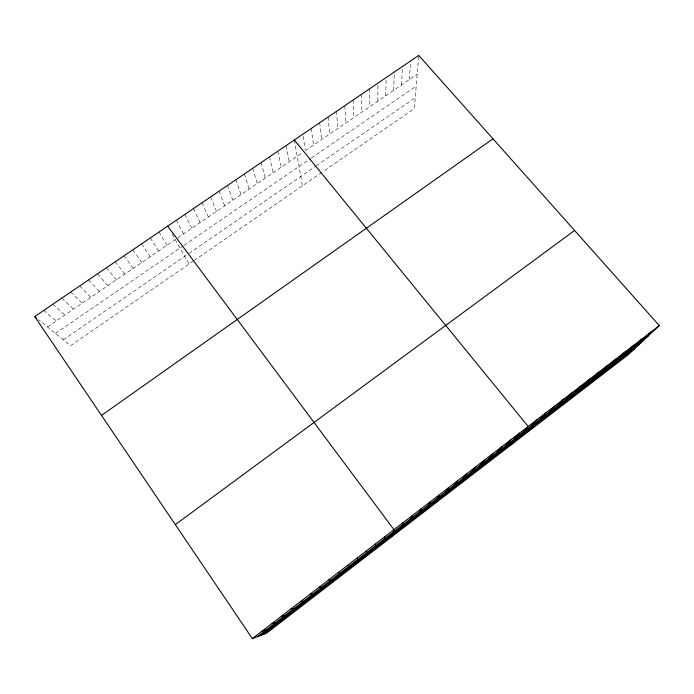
<?xml version="1.0" encoding="UTF-8"?>
<svg xmlns="http://www.w3.org/2000/svg" width="694" height="694" viewBox="0 0 694 694"><rect width="100%" height="100%" fill="white"/><g stroke="black" fill="none" stroke-linecap="round" stroke-linejoin="round"><path stroke-width="0.52" stroke-dasharray="3.47 2.6" d="M377.805 101.168L377.926 83.15M385.725 95.755L386.142 77.572M393.619 90.359L394.331 72.002M401.496 84.972L402.485 66.451M409.347 79.61L410.622 60.916M418.647 56.457L414.335 108.568L322.675 171.8M193.314 261.039L70.588 345.69L38.699 319.795M194.173 260.45L321.834 172.381M63.336 339.8L188.213 253.909M189.089 253.31L315.475 166.378M316.343 165.779L415.229 97.759M47.487 326.935L175.261 239.603M177.751 237.903L302.931 152.342M305.377 150.667L417.172 74.258M55.494 333.432L183.268 245.823M184.075 245.268L310.53 158.562M311.415 157.954L416.192 86.108M43.765 310.383L56.197 320.984M52.805 304.241L64.88 315.05M61.818 298.108L73.529 309.134M70.797 292.009L82.152 303.243M79.749 285.919L90.749 297.362M88.667 279.856L99.32 291.506M97.559 273.809L107.865 285.668M106.425 267.78L116.384 279.847M115.256 261.768L124.877 274.043M124.061 255.782L133.335 268.257M132.84 249.814L141.776 262.488M141.585 243.872L150.182 256.745M150.303 237.938L158.57 251.011M158.995 232.03L166.924 245.303M172.216 234.216L189.028 263.998M176.293 220.267L183.563 233.93M184.899 214.411L191.848 228.265M193.479 208.582L200.106 222.627M202.032 202.761L208.33 216.996M210.56 196.966L216.537 211.392M219.061 191.188L224.717 205.806M227.528 185.428L232.872 200.228M235.969 179.685L241 194.676M244.392 173.96L249.103 189.132M252.781 168.252L257.179 183.615M261.144 162.57L265.238 178.106M269.48 156.896L273.262 172.615M277.791 151.249L281.27 167.15M286.075 145.61L289.251 161.693M294.334 139.997L302.428 185.766M303.139 136.284L305.221 149.644M311.268 128.485L313.532 145.098M319.7 122.751L321.652 139.546M328.097 117.043L329.745 134.011M336.469 111.344L337.822 128.494M344.814 105.67L345.864 122.994M353.133 100.014L353.888 117.512M361.427 94.375L361.886 112.046M369.685 88.754L369.85 106.598"/><path stroke-width="1.04" d="M375.48 545.84L375.523 543.862M384.337 539.021L384.762 536.757M391.746 536.783L393.966 529.678L167.662 226.14M401.973 525.453L403.136 522.625M410.744 518.704L412.279 515.599M419.48 511.972L421.379 508.589M428.189 505.275L430.454 501.615M436.873 498.596L439.493 494.657M445.522 491.933L448.506 487.735M454.145 485.306L457.485 480.829M462.742 478.686L466.429 473.95M471.304 472.102L475.347 467.088M479.84 465.535L484.221 460.261M488.342 458.986L493.078 453.451M496.817 452.462L501.901 446.667M505.267 445.964L510.689 439.909M513.69 439.484L519.442 433.169M511.14 444.828L528.177 426.454L294.334 139.997M530.702 426.394L537.139 419.566M539.29 419.783L546.065 412.696M547.844 413.199L554.957 405.851M556.371 406.641L563.823 399.033M564.873 400.1L572.663 392.24M573.348 393.576L581.459 385.474M581.789 387.079L590.238 378.724M590.204 380.607L598.974 372.001M598.584 374.153L607.684 365.304M606.938 367.725L616.359 358.625M615.266 361.314L625.008 351.979M623.568 354.929L633.631 345.352M631.844 348.57L642.219 338.741M640.085 342.22L650.772 332.166M659.3 325.607L628.486 354.452L266.522 633.223L252.356 638.593L34.7 316.551L418.734 55.407L659.3 325.607L252.356 638.593M263.685 634.299L634.698 348.631M257.439 636.667L648.3 335.905M260.606 635.47L641.429 342.333M175.33 524.629L574.597 230.469M101.515 415.402L492.974 138.791M262.037 631.15L266.713 629.527M271.684 623.724L275.952 622.423M281.296 616.333L285.156 615.335M290.881 608.968L294.334 608.274M300.424 601.629L303.478 601.238M309.932 594.316L312.586 594.229M319.405 587.029L321.66 587.245M328.843 579.768L330.708 580.288M338.247 572.533L339.73 573.348M34.7 316.551L36.296 317.852M347.616 565.324L348.709 566.434M356.95 558.149L357.662 559.546M366.259 550.993L366.588 552.676"/></g></svg>
